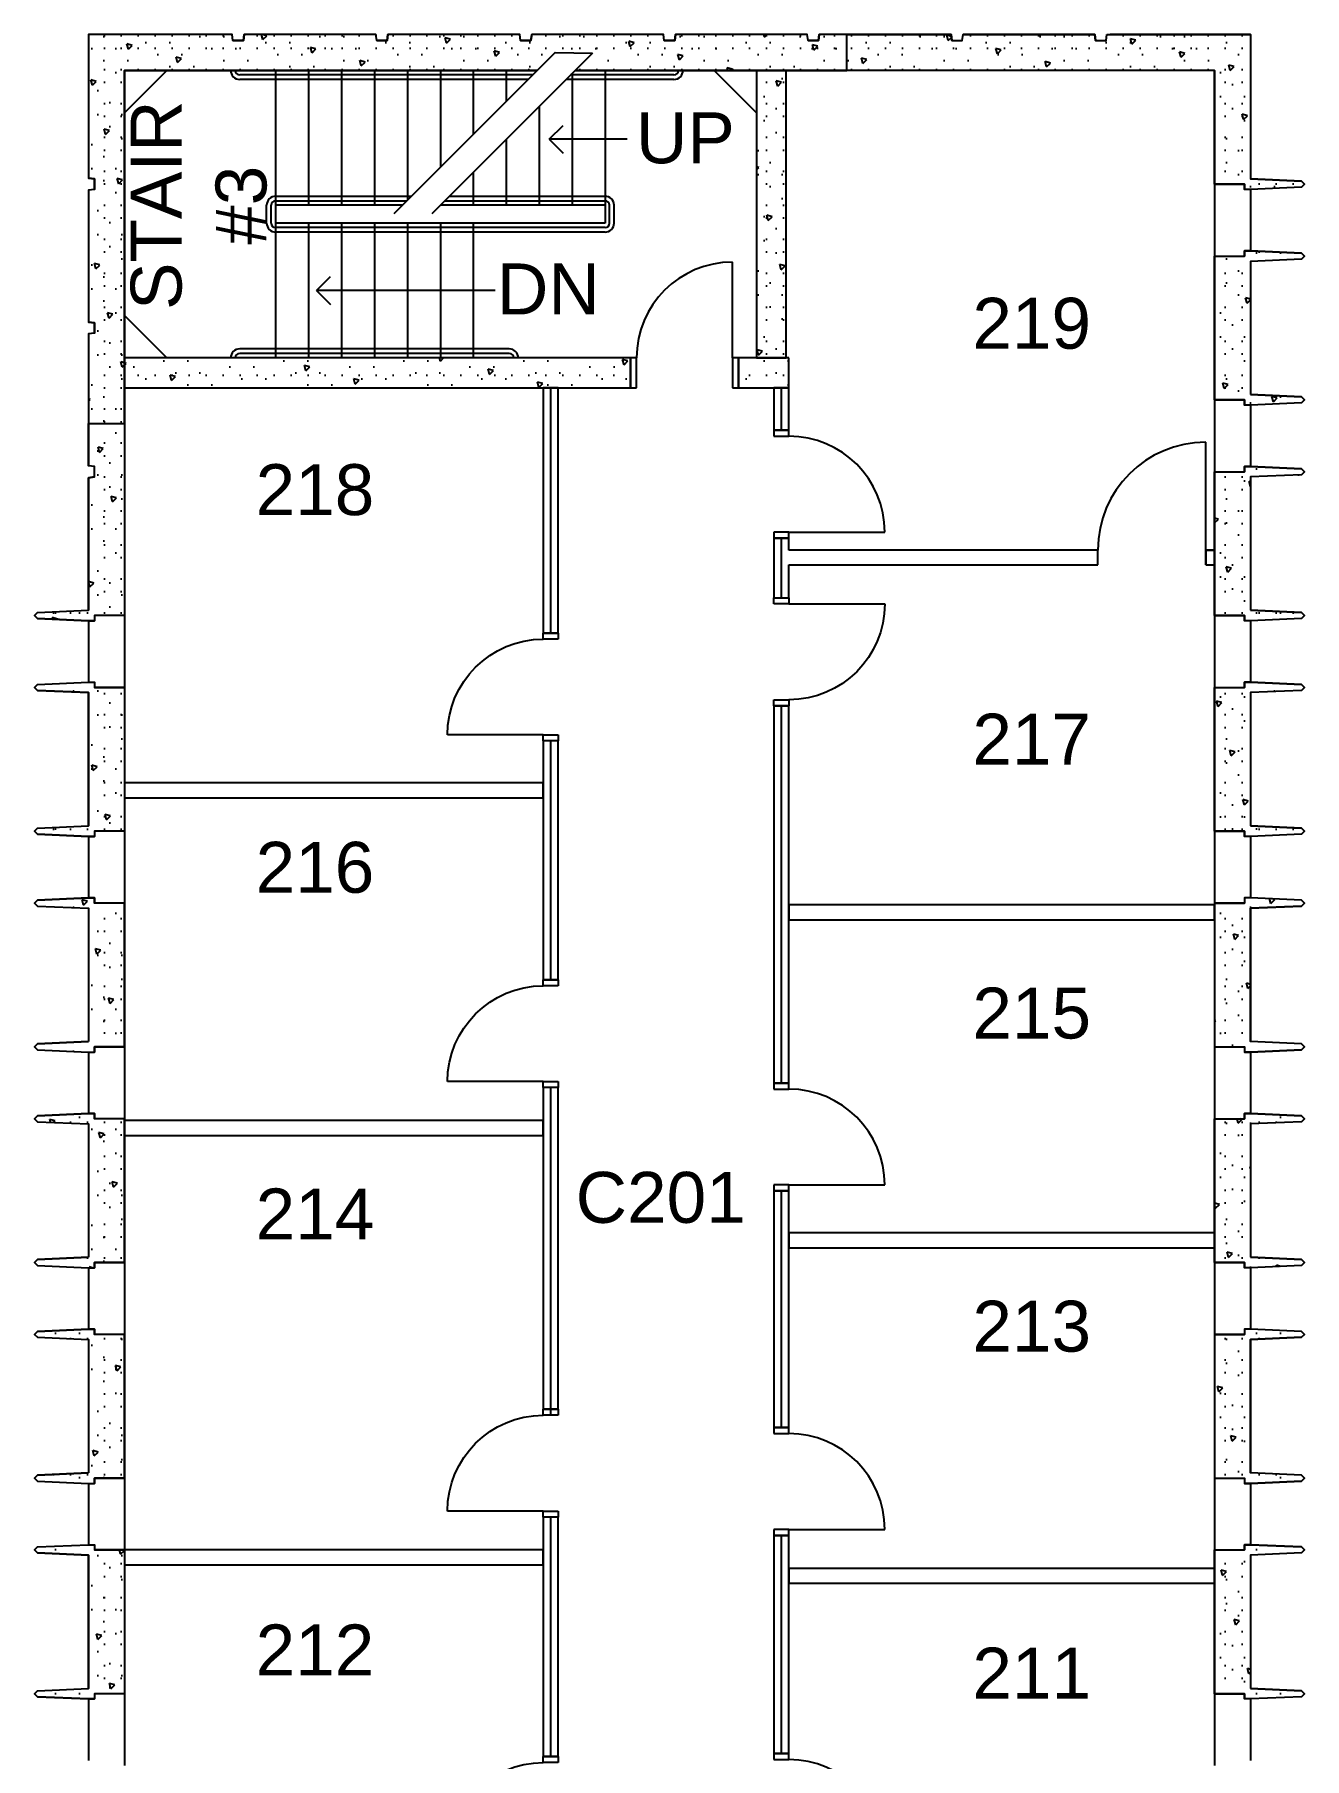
# Model space of a CAD drawing. Header units: inches. Extents: x 284 to 2008, y 299 to 1857.
# Drawn here: x 1196 to 1620, y 1281 to 1857 of the extents above; entities that cross this region are included whole.
import ezdxf

# ---------------------------------------------------------------- set-up
doc = ezdxf.new("R2010")
doc.units = ezdxf.units.IN
doc.header["$MEASUREMENT"] = 0
for name, color, linetype in [('A-DOOR', 4, 'Continuous'), ('A-FLOR-HRAL', 4, 'Continuous'), ('A-FLOR-STRS', 4, 'Continuous'), ('A-PFLR-NOTE', 3, 'Continuous'), ('A-WALL', 5, 'Continuous'), ('A-WALL-PATT', 1, 'Continuous')]:
    doc.layers.add(name, color=color, linetype=linetype)
doc.styles.get("Standard").update_dxf_attribs({"font": 'arial.ttf'})
doc.linetypes.add('1 HR RATED', pattern='A,0,[1,PS-21.Shx,S=0.091429,R=0,X=0,Y=0],-14.4,0', length=14.4)
pattern_1 = [(45, (-7e-09, 7e-09), (-20.8303, 20.8303), [1.84252, -15.16535]), (45, (-4.402, 16.428), (-20.8303, 20.8303), [1.84252, -15.16535]), (105, (-7e-09, 7e-09), (28.45473, 7.62442), [1.84252, -15.16535]), (105, (12.026, 12.026), (28.45473, 7.62442), [1.84252, -15.16535]), (165, (1.303, 1.303), (7.62442, 28.45473), [1.84252, -15.16535]), (165, (13.33, 13.33), (7.62442, 28.45473), [1.84252, -15.16535]), (45, (-2.0044, 2.0044), (-4.008794, 4.008794), [0, -5.669291, 0, -8.503937]), (90, (-7e-09, 4.009), (-5.669291, -4e-16), [0, -4.251969, 0, -7.086614])]

# ---------------------------------------------------------------- blocks, each defined once
blk = doc.blocks.new('D1 Metal_130')
at = {"color": 0, "linetype": 'ByBlock'}
for p, q in [((16, 0), (16, 32)), ((-16, 0), (-18, 0)), ((-18, 0), (-18, -5)), ((-16, -5), (-16, 0)), ((18, 0), (16, 0)), ((16, 0), (16, -5)), ((18, -5), (18, 0)), ((-18, -5), (-16, -5)), ((16, -5), (18, -5))]:
    blk.add_line(p, q, dxfattribs=at)
blk.add_arc((16, 0), 32, 90, 180, dxfattribs=at)
blk = doc.blocks.new('D1 Metal_133')
at = {"color": 0, "linetype": 'ByBlock'}
for p, q in [((16, 0), (16, 32)), ((-16, 0), (-18, 0)), ((-18, 0), (-18, -5)), ((-16, -5), (-16, 0)), ((18, 0), (16, 0)), ((16, 0), (16, -5)), ((18, -5), (18, 0)), ((-18, -5), (-16, -5)), ((16, -5), (18, -5))]:
    blk.add_line(p, q, dxfattribs=at)
blk.add_arc((16, 0), 32, 90, 180, dxfattribs=at)
blk = doc.blocks.new('D1 Metal_143')
at = {"color": 0, "linetype": 'ByBlock'}
for p, q in [((16, 0), (16, 32)), ((-16, 0), (-18, 0)), ((-18, 0), (-18, -10)), ((-16, -10), (-16, 0)), ((18, 0), (16, 0)), ((16, 0), (16, -10)), ((18, -10), (18, 0)), ((-18, -10), (-16, -10)), ((16, -10), (18, -10))]:
    blk.add_line(p, q, dxfattribs=at)
blk.add_arc((16, 0), 32, 90, 180, dxfattribs=at)
blk = doc.blocks.new('D1 Metal_105')
at = {"color": 0, "linetype": 'ByBlock'}
blk.add_line((18, 0), (18, 36), dxfattribs=at)
blk.add_arc((18, 0), 36, 90, 180, dxfattribs=at)

msp = doc.modelspace()

# ---------------------------------------------------------------- hatches: boundary and pattern name
at = {"layer": 'A-WALL-PATT'}
h = msp.add_hatch(dxfattribs=at)
h.set_pattern_fill('LIGHTWEIGHT_CONCRETE', color=256, style=0, pattern_type=2)
h.set_pattern_definition(pattern_1)
h.paths.add_polyline_path([(1381.88, 1850.57), (1376.09, 1844.78), (1466.75, 1844.78), (1466.75, 1856.78), (1457.59, 1856.78), (1457.34, 1854.78), (1453.84, 1854.78), (1453.59, 1856.78), (1409.59, 1856.78), (1409.34, 1854.78), (1405.84, 1854.78), (1405.59, 1856.78), (1361.59, 1856.78), (1361.34, 1854.78), (1357.84, 1854.78), (1357.59, 1856.78), (1313.59, 1856.78), (1313.34, 1854.78), (1309.84, 1854.78), (1309.59, 1856.78), (1265.59, 1856.78), (1265.34, 1854.78), (1261.84, 1854.78), (1261.59, 1856.78), (1213.59, 1856.78), (1213.59, 1808.78), (1215.59, 1808.53), (1215.59, 1805.03), (1213.59, 1804.78), (1213.59, 1760.78), (1215.59, 1760.53), (1215.59, 1757.03), (1213.59, 1756.78), (1213.59, 1726.85), (1225.59, 1726.85), (1225.59, 1844.78), (1363.39, 1844.78), (1369.39, 1850.78)])
h = msp.add_hatch(dxfattribs=at)
h.set_pattern_fill('LIGHTWEIGHT_CONCRETE', color=256, style=0, pattern_type=2)
h.set_pattern_definition(pattern_1)
h.paths.add_polyline_path([(1553.59, 1856.78), (1601.59, 1856.78), (1601.59, 1808.53), (1618.59, 1807.78), (1619.59, 1806.78), (1618.59, 1805.78), (1601.59, 1805.03), (1599.59, 1805.03), (1599.59, 1806.78), (1589.59, 1806.78), (1589.59, 1844.78), (1466.75, 1844.78), (1466.75, 1856.78), (1501.59, 1856.78), (1501.84, 1854.78), (1505.34, 1854.78), (1505.59, 1856.78), (1549.59, 1856.78), (1549.84, 1854.78), (1553.34, 1854.78)])
h = msp.add_hatch(dxfattribs=at)
h.set_pattern_fill('LIGHTWEIGHT_CONCRETE', color=256, style=0, pattern_type=2)
h.set_pattern_definition(pattern_1)
h.paths.add_polyline_path([(1436.59, 1844.78), (1436.59, 1748.78), (1446.59, 1748.78), (1446.59, 1844.78)], flags=0)
h = msp.add_hatch(dxfattribs=at)
h.set_pattern_fill('LIGHTWEIGHT_CONCRETE', color=256, style=0, pattern_type=2)
h.set_pattern_definition(pattern_1)
h.paths.add_polyline_path([(1601.59, 1736.53), (1618.59, 1735.78), (1619.59, 1734.78), (1618.59, 1733.78), (1601.59, 1733.03), (1599.59, 1733.03), (1599.59, 1734.78), (1589.59, 1734.78), (1589.59, 1782.78), (1599.59, 1782.78), (1599.59, 1784.53), (1601.59, 1784.53), (1618.59, 1783.78), (1619.59, 1782.78), (1618.59, 1781.78), (1601.59, 1781.03)])
h = msp.add_hatch(dxfattribs=at)
h.set_pattern_fill('LIGHTWEIGHT_CONCRETE', color=256, style=0, pattern_type=2)
h.set_pattern_definition(pattern_1)
h.paths.add_polyline_path([(1225.59, 1738.78), (1394.59, 1738.78), (1394.59, 1748.78), (1225.59, 1748.78)], flags=0)
h = msp.add_hatch(dxfattribs=at)
h.set_pattern_fill('LIGHTWEIGHT_CONCRETE', color=256, style=0, pattern_type=2)
h.set_pattern_definition(pattern_1)
h.paths.add_polyline_path([(1430.59, 1738.78), (1447.46, 1738.78), (1447.46, 1748.78), (1430.59, 1748.78)], flags=0)
h = msp.add_hatch(dxfattribs=at)
h.set_pattern_fill('LIGHTWEIGHT_CONCRETE', color=256, style=0, pattern_type=2)
h.set_pattern_definition(pattern_1)
h.paths.add_polyline_path([(1225.59, 1662.78), (1215.59, 1662.78), (1215.59, 1661.03), (1213.59, 1661.03), (1196.59, 1661.78), (1195.59, 1662.78), (1196.59, 1663.78), (1213.59, 1664.53), (1213.59, 1708.78), (1215.59, 1709.03), (1215.59, 1712.53), (1213.59, 1712.78), (1213.59, 1726.85), (1225.59, 1726.85)])
h = msp.add_hatch(dxfattribs=at)
h.set_pattern_fill('LIGHTWEIGHT_CONCRETE', color=256, style=0, pattern_type=2)
h.set_pattern_definition(pattern_1)
h.paths.add_polyline_path([(1601.59, 1664.53), (1618.59, 1663.78), (1619.59, 1662.78), (1618.59, 1661.78), (1601.59, 1661.03), (1599.59, 1661.03), (1599.59, 1662.78), (1589.59, 1662.78), (1589.59, 1710.78), (1599.59, 1710.78), (1599.59, 1712.53), (1601.59, 1712.53), (1618.59, 1711.78), (1619.59, 1710.78), (1618.59, 1709.78), (1601.59, 1709.03)])
h = msp.add_hatch(dxfattribs=at)
h.set_pattern_fill('LIGHTWEIGHT_CONCRETE', color=256, style=0, pattern_type=2)
h.set_pattern_definition(pattern_1)
h.paths.add_polyline_path([(1225.59, 1590.78), (1215.59, 1590.78), (1215.59, 1589.03), (1213.59, 1589.03), (1196.59, 1589.78), (1195.59, 1590.78), (1196.59, 1591.78), (1213.59, 1592.53), (1213.59, 1637.03), (1196.59, 1637.78), (1195.59, 1638.78), (1196.59, 1639.78), (1213.59, 1640.53), (1215.59, 1640.53), (1215.59, 1638.78), (1225.59, 1638.78)])
h = msp.add_hatch(dxfattribs=at)
h.set_pattern_fill('LIGHTWEIGHT_CONCRETE', color=256, style=0, pattern_type=2)
h.set_pattern_definition(pattern_1)
h.paths.add_polyline_path([(1601.59, 1592.53), (1618.59, 1591.78), (1619.59, 1590.78), (1618.59, 1589.78), (1601.59, 1589.03), (1599.59, 1589.03), (1599.59, 1590.78), (1589.59, 1590.78), (1589.59, 1638.78), (1599.59, 1638.78), (1599.59, 1640.53), (1601.59, 1640.53), (1618.59, 1639.78), (1619.59, 1638.78), (1618.59, 1637.78), (1601.59, 1637.03)])
h = msp.add_hatch(dxfattribs=at)
h.set_pattern_fill('LIGHTWEIGHT_CONCRETE', color=256, style=0, pattern_type=2)
h.set_pattern_definition(pattern_1)
h.paths.add_polyline_path([(1213.59, 1520.53), (1196.59, 1519.78), (1195.59, 1518.78), (1196.59, 1517.78), (1213.59, 1517.03), (1215.59, 1517.03), (1215.59, 1518.78), (1225.59, 1518.78), (1225.59, 1566.78), (1215.59, 1566.78), (1215.59, 1568.53), (1213.59, 1568.53), (1196.59, 1567.78), (1195.59, 1566.78), (1196.59, 1565.78), (1213.59, 1565.03)])
h = msp.add_hatch(dxfattribs=at)
h.set_pattern_fill('LIGHTWEIGHT_CONCRETE', color=256, style=0, pattern_type=2)
h.set_pattern_definition(pattern_1)
h.paths.add_polyline_path([(1589.59, 1518.78), (1599.59, 1518.78), (1599.59, 1517.03), (1601.59, 1517.03), (1618.59, 1517.78), (1619.59, 1518.78), (1618.59, 1519.78), (1601.59, 1520.53), (1601.59, 1565.03), (1618.59, 1565.78), (1619.59, 1566.78), (1618.59, 1567.78), (1601.59, 1568.53), (1599.59, 1568.53), (1599.59, 1566.78), (1589.59, 1566.78)])
h = msp.add_hatch(dxfattribs=at)
h.set_pattern_fill('LIGHTWEIGHT_CONCRETE', color=256, style=0, pattern_type=2)
h.set_pattern_definition(pattern_1)
h.paths.add_polyline_path([(1213.59, 1448.53), (1196.59, 1447.78), (1195.59, 1446.78), (1196.59, 1445.78), (1213.59, 1445.03), (1215.59, 1445.03), (1215.59, 1446.78), (1225.59, 1446.78), (1225.59, 1494.78), (1215.59, 1494.78), (1215.59, 1496.53), (1213.59, 1496.53), (1196.59, 1495.78), (1195.59, 1494.78), (1196.59, 1493.78), (1213.59, 1493.03)])
h = msp.add_hatch(dxfattribs=at)
h.set_pattern_fill('LIGHTWEIGHT_CONCRETE', color=256, style=0, pattern_type=2)
h.set_pattern_definition(pattern_1)
h.paths.add_polyline_path([(1601.59, 1448.53), (1618.59, 1447.78), (1619.59, 1446.78), (1618.59, 1445.78), (1601.59, 1445.03), (1599.59, 1445.03), (1599.59, 1446.78), (1589.59, 1446.78), (1589.59, 1494.78), (1599.59, 1494.78), (1599.59, 1496.53), (1601.59, 1496.53), (1618.59, 1495.78), (1619.59, 1494.78), (1618.59, 1493.78), (1601.59, 1493.03)])
h = msp.add_hatch(dxfattribs=at)
h.set_pattern_fill('LIGHTWEIGHT_CONCRETE', color=256, style=0, pattern_type=2)
h.set_pattern_definition(pattern_1)
h.paths.add_polyline_path([(1213.59, 1376.53), (1196.59, 1375.78), (1195.59, 1374.78), (1196.59, 1373.78), (1213.59, 1373.03), (1215.59, 1373.03), (1215.59, 1374.78), (1225.59, 1374.78), (1225.59, 1422.78), (1215.59, 1422.78), (1215.59, 1424.53), (1213.59, 1424.53), (1196.59, 1423.78), (1195.59, 1422.78), (1196.59, 1421.78), (1213.59, 1421.03)])
h = msp.add_hatch(dxfattribs=at)
h.set_pattern_fill('LIGHTWEIGHT_CONCRETE', color=256, style=0, pattern_type=2)
h.set_pattern_definition(pattern_1)
h.paths.add_polyline_path([(1589.59, 1374.78), (1599.59, 1374.78), (1599.59, 1373.03), (1601.59, 1373.03), (1618.59, 1373.78), (1619.59, 1374.78), (1618.59, 1375.78), (1601.59, 1376.53), (1601.59, 1421.03), (1618.59, 1421.78), (1619.59, 1422.78), (1618.59, 1423.78), (1601.59, 1424.53), (1599.59, 1424.53), (1599.59, 1422.78), (1589.59, 1422.78)])
h = msp.add_hatch(dxfattribs=at)
h.set_pattern_fill('LIGHTWEIGHT_CONCRETE', color=256, style=0, pattern_type=2)
h.set_pattern_definition(pattern_1)
h.paths.add_polyline_path([(1225.59, 1302.78), (1215.59, 1302.78), (1215.59, 1301.03), (1213.59, 1301.03), (1196.59, 1301.78), (1195.59, 1302.78), (1196.59, 1303.78), (1213.59, 1304.53), (1213.59, 1349.03), (1196.59, 1349.78), (1195.59, 1350.78), (1196.59, 1351.78), (1213.59, 1352.53), (1215.59, 1352.53), (1215.59, 1350.78), (1225.59, 1350.78)])
h = msp.add_hatch(dxfattribs=at)
h.set_pattern_fill('LIGHTWEIGHT_CONCRETE', color=256, style=0, pattern_type=2)
h.set_pattern_definition(pattern_1)
h.paths.add_polyline_path([(1601.59, 1304.53), (1618.59, 1303.78), (1619.59, 1302.78), (1618.59, 1301.78), (1601.59, 1301.03), (1599.59, 1301.03), (1599.59, 1302.78), (1589.59, 1302.78), (1589.59, 1350.78), (1599.59, 1350.78), (1599.59, 1352.53), (1601.59, 1352.53), (1618.59, 1351.78), (1619.59, 1350.78), (1618.59, 1349.78), (1601.59, 1349.03)])

# ---------------------------------------------------------------- linework, layer by layer
at = {"layer": 'A-DOOR', "linetype": 'Continuous'}
for p, q in [((1394.59, 1748.78), (1394.59, 1738.78)), ((1442.46, 1688.65), (1447.46, 1688.65)), ((1370.46, 1656.9), (1365.46, 1656.9)), ((1442.46, 1632.65), (1447.46, 1632.65)), ((1370.46, 1541.15), (1365.46, 1541.15)), ((1442.46, 1470.65), (1447.46, 1470.65)), ((1370.46, 1397.78), (1365.46, 1397.78)), ((1442.46, 1355.65), (1447.46, 1355.65)), ((1370.46, 1281.78), (1365.46, 1281.78))]:
    msp.add_line(p, q, dxfattribs=at)
at = {"layer": 'A-FLOR-HRAL', "linetype": 'Continuous'}
for p, q in [((1361.88, 1843.27), (1264.09, 1843.27)), ((1409.09, 1843.27), (1374.58, 1843.27)), ((1360.38, 1841.77), (1264.09, 1841.77)), ((1409.09, 1841.77), (1373.08, 1841.77)), ((1276.09, 1802.78), (1321.39, 1802.78)), ((1334.09, 1802.78), (1386.09, 1802.78)), ((1273.09, 1793.78), (1273.09, 1799.78)), ((1274.59, 1793.78), (1274.59, 1799.78)), ((1276.09, 1801.28), (1319.89, 1801.28)), ((1332.59, 1801.28), (1386.09, 1801.28)), ((1387.59, 1793.78), (1387.59, 1799.78)), ((1389.09, 1793.78), (1389.09, 1799.78)), ((1386.09, 1792.28), (1276.09, 1792.28)), ((1386.09, 1790.78), (1276.09, 1790.78)), ((1354.09, 1751.79), (1264.09, 1751.79)), ((1354.09, 1750.29), (1264.09, 1750.29))]:
    msp.add_line(p, q, dxfattribs=at)
for centre, radius, start, end in [((1264.09, 1844.77), 3, 180, 270), ((1264.09, 1844.77), 1.5, 180, 270), ((1409.09, 1844.78), 3, 270, 360), ((1409.09, 1844.78), 1.5, 270, 360), ((1276.09, 1799.78), 3, 90, 180), ((1386.09, 1799.78), 3, 360, 90), ((1276.09, 1799.78), 1.5, 90, 180), ((1386.09, 1799.78), 1.5, 360, 90), ((1276.09, 1793.78), 3, 180, 270), ((1276.09, 1793.78), 1.5, 180, 270), ((1386.09, 1793.78), 3, 270, 360), ((1386.09, 1793.78), 1.5, 270, 360), ((1264.09, 1748.79), 3, 90, 180), ((1264.09, 1748.79), 1.5, 90, 180), ((1354.09, 1748.79), 3, 360, 90), ((1354.09, 1748.79), 1.5, 360, 90)]:
    msp.add_arc(centre, radius, start, end, dxfattribs=at)
at = {"layer": 'A-FLOR-STRS', "linetype": 'Continuous'}
for p, q in [((1315.68, 1797.06), (1369.39, 1850.78)), ((1328.37, 1797.06), (1381.88, 1850.57)), ((1276.09, 1844.78), (1276.09, 1748.78)), ((1287.09, 1844.78), (1287.09, 1799.78)), ((1298.09, 1844.78), (1298.09, 1799.78)), ((1309.09, 1844.78), (1309.09, 1799.78)), ((1320.09, 1844.78), (1320.09, 1801.47)), ((1331.09, 1844.78), (1331.09, 1812.47)), ((1342.09, 1844.78), (1342.09, 1823.47)), ((1353.09, 1844.78), (1353.09, 1834.47)), ((1375.09, 1843.78), (1375.09, 1799.78)), ((1386.09, 1844.78), (1386.09, 1793.78)), ((1364.09, 1832.78), (1364.09, 1799.78)), ((1353.09, 1821.78), (1353.09, 1799.78)), ((1342.09, 1810.78), (1342.09, 1799.78)), ((1318.39, 1799.78), (1276.09, 1799.78)), ((1386.09, 1799.78), (1331.09, 1799.78)), ((1386.09, 1793.78), (1276.09, 1793.78)), ((1287.09, 1793.78), (1287.09, 1748.78)), ((1298.09, 1793.78), (1298.09, 1748.78)), ((1309.09, 1793.78), (1309.09, 1748.78)), ((1320.09, 1793.78), (1320.09, 1748.78)), ((1331.09, 1793.78), (1331.09, 1748.78)), ((1342.09, 1793.78), (1342.09, 1748.78))]:
    msp.add_line(p, q, dxfattribs=at)
at = {"layer": 'A-PFLR-NOTE', "linetype": 'Continuous'}
for p, q in [((1367.44, 1821.78), (1372.11, 1826.44)), ((1393.42, 1821.78), (1367.44, 1821.78)), ((1367.44, 1821.78), (1372.11, 1817.11)), ((1289.73, 1771.28), (1294.4, 1775.94)), ((1349.42, 1771.28), (1289.73, 1771.28)), ((1289.73, 1771.28), (1294.4, 1766.61))]:
    msp.add_line(p, q, dxfattribs=at)
at = {"layer": 'A-WALL', "linetype": 'Continuous'}
for p, q in [((1213.59, 1856.78), (1213.59, 1808.78)), ((1261.59, 1856.78), (1213.59, 1856.78)), ((1261.84, 1854.78), (1261.59, 1856.78)), ((1261.84, 1854.78), (1265.34, 1854.78)), ((1265.34, 1854.78), (1265.59, 1856.78)), ((1309.59, 1856.78), (1265.59, 1856.78)), ((1309.84, 1854.78), (1309.59, 1856.78)), ((1309.84, 1854.78), (1313.34, 1854.78)), ((1313.34, 1854.78), (1313.59, 1856.78)), ((1357.59, 1856.78), (1313.59, 1856.78)), ((1357.84, 1854.78), (1357.59, 1856.78)), ((1357.84, 1854.78), (1361.34, 1854.78)), ((1361.34, 1854.78), (1361.59, 1856.78)), ((1405.59, 1856.78), (1361.59, 1856.78)), ((1405.84, 1854.78), (1405.59, 1856.78)), ((1405.84, 1854.78), (1409.34, 1854.78)), ((1409.34, 1854.78), (1409.59, 1856.78)), ((1453.59, 1856.78), (1409.59, 1856.78)), ((1453.84, 1854.78), (1453.59, 1856.78)), ((1453.84, 1854.78), (1457.34, 1854.78)), ((1457.34, 1854.78), (1457.59, 1856.78)), ((1501.59, 1856.78), (1457.59, 1856.78)), ((1501.84, 1854.78), (1501.59, 1856.78)), ((1501.84, 1854.78), (1505.34, 1854.78)), ((1505.34, 1854.78), (1505.59, 1856.78)), ((1549.59, 1856.78), (1505.59, 1856.78)), ((1549.84, 1854.78), (1549.59, 1856.78)), ((1549.84, 1854.78), (1553.34, 1854.78)), ((1553.34, 1854.78), (1553.59, 1856.78)), ((1601.59, 1856.78), (1554.68, 1856.78)), ((1601.59, 1856.78), (1601.59, 1808.53)), ((1225.59, 1830.64), (1239.73, 1844.78)), ((1225.59, 1844.78), (1225.59, 1662.78)), ((1363.39, 1844.78), (1225.59, 1844.78)), ((1589.59, 1844.78), (1376.09, 1844.78)), ((1436.59, 1830.64), (1422.45, 1844.78)), ((1436.59, 1844.78), (1436.59, 1748.78)), ((1446.59, 1844.78), (1436.59, 1844.78)), ((1446.59, 1748.78), (1446.59, 1844.78)), ((1589.59, 1844.78), (1589.59, 1806.78)), ((1215.59, 1808.53), (1213.59, 1808.78)), ((1215.59, 1805.03), (1215.59, 1808.53)), ((1618.59, 1807.78), (1601.59, 1808.53)), ((1619.59, 1806.78), (1618.59, 1807.78)), ((1215.59, 1805.03), (1213.59, 1804.78)), ((1213.59, 1804.78), (1213.59, 1760.78)), ((1589.59, 1806.78), (1589.59, 1782.78)), ((1589.59, 1806.78), (1599.59, 1806.78)), ((1599.59, 1806.78), (1599.59, 1805.03)), ((1601.59, 1805.03), (1599.59, 1805.03)), ((1618.59, 1805.78), (1601.59, 1805.03)), ((1601.59, 1805.03), (1601.59, 1784.53)), ((1619.59, 1806.78), (1618.59, 1805.78)), ((1601.59, 1784.53), (1599.59, 1784.53)), ((1599.59, 1784.53), (1599.59, 1782.78)), ((1618.59, 1783.78), (1601.59, 1784.53)), ((1589.59, 1782.78), (1589.59, 1734.78)), ((1589.59, 1782.78), (1599.59, 1782.78)), ((1618.59, 1781.78), (1601.59, 1781.03)), ((1601.59, 1781.03), (1601.59, 1736.53)), ((1619.59, 1782.78), (1618.59, 1783.78)), ((1619.59, 1782.78), (1618.59, 1781.78)), ((1225.59, 1762.92), (1239.73, 1748.78)), ((1215.59, 1760.53), (1213.59, 1760.78)), ((1215.59, 1757.03), (1213.59, 1756.78)), ((1213.59, 1756.78), (1213.59, 1712.78)), ((1215.59, 1757.03), (1215.59, 1760.53)), ((1394.59, 1748.78), (1225.59, 1748.78)), ((1225.59, 1748.78), (1225.59, 1738.78)), ((1394.59, 1738.78), (1394.59, 1748.78)), ((1447.46, 1748.78), (1430.59, 1748.78)), ((1430.59, 1748.78), (1430.59, 1738.78)), ((1436.59, 1748.78), (1446.59, 1748.78)), ((1447.46, 1738.78), (1447.46, 1748.78)), ((1225.59, 1738.78), (1394.59, 1738.78)), ((1370.46, 1738.78), (1365.46, 1738.78)), ((1365.46, 1738.78), (1365.46, 1656.9)), ((1370.46, 1656.9), (1370.46, 1738.78)), ((1430.59, 1738.78), (1447.46, 1738.78)), ((1442.46, 1738.78), (1442.46, 1724.65)), ((1447.46, 1738.78), (1442.46, 1738.78)), ((1447.46, 1724.65), (1447.46, 1738.78)), ((1589.59, 1734.78), (1589.59, 1710.78)), ((1589.59, 1734.78), (1599.59, 1734.78)), ((1599.59, 1734.78), (1599.59, 1733.03)), ((1601.59, 1733.03), (1599.59, 1733.03)), ((1618.59, 1735.78), (1601.59, 1736.53)), ((1618.59, 1733.78), (1601.59, 1733.03)), ((1601.59, 1733.03), (1601.59, 1712.53)), ((1619.59, 1734.78), (1618.59, 1735.78)), ((1619.59, 1734.78), (1618.59, 1733.78)), ((1442.46, 1724.65), (1447.46, 1724.65)), ((1215.59, 1712.53), (1213.59, 1712.78)), ((1215.59, 1709.03), (1215.59, 1712.53)), ((1589.59, 1710.78), (1589.59, 1662.78)), ((1589.59, 1710.78), (1599.59, 1710.78)), ((1601.59, 1712.53), (1599.59, 1712.53)), ((1599.59, 1712.53), (1599.59, 1710.78)), ((1618.59, 1711.78), (1601.59, 1712.53)), ((1618.59, 1709.78), (1601.59, 1709.03)), ((1619.59, 1710.78), (1618.59, 1711.78)), ((1619.59, 1710.78), (1618.59, 1709.78)), ((1215.59, 1709.03), (1213.59, 1708.78)), ((1213.59, 1708.78), (1213.59, 1664.53)), ((1601.59, 1709.03), (1601.59, 1664.53)), ((1442.46, 1688.65), (1442.46, 1668.65)), ((1447.46, 1688.65), (1442.46, 1688.65)), ((1447.46, 1684.65), (1447.46, 1688.65)), ((1550.59, 1684.65), (1447.46, 1684.65)), ((1550.59, 1679.65), (1550.59, 1684.65)), ((1586.59, 1684.65), (1586.59, 1679.65)), ((1586.59, 1684.65), (1589.59, 1684.65)), ((1586.59, 1679.65), (1586.59, 1684.65)), ((1589.59, 1684.65), (1586.59, 1684.65)), ((1589.59, 1679.65), (1589.59, 1684.65)), ((1447.46, 1679.65), (1550.59, 1679.65)), ((1447.46, 1668.65), (1447.46, 1679.65)), ((1586.59, 1679.65), (1589.59, 1679.65)), ((1586.59, 1679.65), (1589.59, 1679.65)), ((1195.59, 1662.78), (1196.59, 1663.78)), ((1196.59, 1663.78), (1213.59, 1664.53)), ((1442.46, 1668.65), (1447.46, 1668.65)), ((1618.59, 1663.78), (1601.59, 1664.53)), ((1619.59, 1662.78), (1618.59, 1663.78)), ((1195.59, 1662.78), (1196.59, 1661.78)), ((1196.59, 1661.78), (1213.59, 1661.03)), ((1213.59, 1661.03), (1213.59, 1640.53)), ((1213.59, 1661.03), (1215.59, 1661.03)), ((1215.59, 1662.78), (1215.59, 1661.03)), ((1225.59, 1662.78), (1215.59, 1662.78)), ((1225.59, 1662.78), (1225.59, 1638.78)), ((1589.59, 1662.78), (1589.59, 1638.78)), ((1589.59, 1662.78), (1599.59, 1662.78)), ((1599.59, 1662.78), (1599.59, 1661.03)), ((1601.59, 1661.03), (1599.59, 1661.03)), ((1618.59, 1661.78), (1601.59, 1661.03)), ((1601.59, 1661.03), (1601.59, 1640.53)), ((1619.59, 1662.78), (1618.59, 1661.78)), ((1365.46, 1656.9), (1370.46, 1656.9)), ((1195.59, 1638.78), (1196.59, 1639.78)), ((1195.59, 1638.78), (1196.59, 1637.78)), ((1196.59, 1639.78), (1213.59, 1640.53)), ((1196.59, 1637.78), (1213.59, 1637.03)), ((1213.59, 1640.53), (1215.59, 1640.53)), ((1213.59, 1637.03), (1213.59, 1592.53)), ((1215.59, 1640.53), (1215.59, 1638.78)), ((1225.59, 1638.78), (1215.59, 1638.78)), ((1225.59, 1638.78), (1225.59, 1590.78)), ((1589.59, 1638.78), (1589.59, 1590.78)), ((1589.59, 1638.78), (1599.59, 1638.78)), ((1601.59, 1640.53), (1599.59, 1640.53)), ((1599.59, 1640.53), (1599.59, 1638.78)), ((1618.59, 1639.78), (1601.59, 1640.53)), ((1618.59, 1637.78), (1601.59, 1637.03)), ((1601.59, 1637.03), (1601.59, 1592.53)), ((1619.59, 1638.78), (1618.59, 1639.78)), ((1619.59, 1638.78), (1618.59, 1637.78)), ((1442.46, 1632.65), (1442.46, 1506.65)), ((1447.46, 1632.65), (1442.46, 1632.65)), ((1447.46, 1506.65), (1447.46, 1632.65)), ((1370.46, 1620.9), (1365.46, 1620.9)), ((1365.46, 1620.9), (1365.46, 1541.15)), ((1370.46, 1541.15), (1370.46, 1620.9)), ((1365.46, 1606.9), (1225.59, 1606.9)), ((1225.59, 1606.9), (1225.59, 1601.9)), ((1365.46, 1601.9), (1365.46, 1606.9)), ((1225.59, 1601.9), (1365.46, 1601.9)), ((1195.59, 1590.78), (1196.59, 1591.78)), ((1195.59, 1590.78), (1196.59, 1589.78)), ((1196.59, 1591.78), (1213.59, 1592.53)), ((1196.59, 1589.78), (1213.59, 1589.03)), ((1213.59, 1589.03), (1213.59, 1568.53)), ((1213.59, 1589.03), (1215.59, 1589.03)), ((1215.59, 1590.78), (1215.59, 1589.03)), ((1225.59, 1590.78), (1215.59, 1590.78)), ((1225.59, 1590.78), (1225.59, 1566.78)), ((1589.59, 1590.78), (1589.59, 1566.78)), ((1589.59, 1590.78), (1599.59, 1590.78)), ((1599.59, 1590.78), (1599.59, 1589.03)), ((1601.59, 1589.03), (1599.59, 1589.03)), ((1618.59, 1591.78), (1601.59, 1592.53)), ((1618.59, 1589.78), (1601.59, 1589.03)), ((1601.59, 1589.03), (1601.59, 1568.53)), ((1619.59, 1590.78), (1618.59, 1591.78)), ((1619.59, 1590.78), (1618.59, 1589.78)), ((1195.59, 1566.78), (1196.59, 1567.78)), ((1195.59, 1566.78), (1196.59, 1565.78)), ((1196.59, 1567.78), (1213.59, 1568.53)), ((1196.59, 1565.78), (1213.59, 1565.03)), ((1213.59, 1568.53), (1215.59, 1568.53)), ((1215.59, 1568.53), (1215.59, 1566.78)), ((1225.59, 1566.78), (1215.59, 1566.78)), ((1225.59, 1566.78), (1225.59, 1518.78)), ((1589.59, 1566.15), (1447.46, 1566.15)), ((1447.46, 1566.15), (1447.46, 1561.15)), ((1589.59, 1566.78), (1589.59, 1518.78)), ((1589.59, 1566.78), (1599.59, 1566.78)), ((1589.59, 1561.15), (1589.59, 1566.15)), ((1601.59, 1568.53), (1599.59, 1568.53)), ((1599.59, 1568.53), (1599.59, 1566.78)), ((1618.59, 1567.78), (1601.59, 1568.53)), ((1618.59, 1565.78), (1601.59, 1565.03)), ((1619.59, 1566.78), (1618.59, 1567.78)), ((1619.59, 1566.78), (1618.59, 1565.78)), ((1213.59, 1565.03), (1213.59, 1520.53)), ((1447.46, 1561.15), (1589.59, 1561.15)), ((1601.59, 1565.03), (1601.59, 1520.53)), ((1365.46, 1541.15), (1370.46, 1541.15)), ((1195.59, 1518.78), (1196.59, 1519.78)), ((1196.59, 1519.78), (1213.59, 1520.53)), ((1618.59, 1519.78), (1601.59, 1520.53)), ((1619.59, 1518.78), (1618.59, 1519.78)), ((1195.59, 1518.78), (1196.59, 1517.78)), ((1196.59, 1517.78), (1213.59, 1517.03)), ((1213.59, 1517.03), (1213.59, 1496.53)), ((1213.59, 1517.03), (1215.59, 1517.03)), ((1215.59, 1518.78), (1215.59, 1517.03)), ((1225.59, 1518.78), (1215.59, 1518.78)), ((1225.59, 1518.78), (1225.59, 1494.78)), ((1589.59, 1518.78), (1589.59, 1494.78)), ((1589.59, 1518.78), (1599.59, 1518.78)), ((1599.59, 1518.78), (1599.59, 1517.03)), ((1601.59, 1517.03), (1599.59, 1517.03)), ((1618.59, 1517.78), (1601.59, 1517.03)), ((1601.59, 1517.03), (1601.59, 1496.53)), ((1619.59, 1518.78), (1618.59, 1517.78)), ((1370.46, 1505.15), (1365.46, 1505.15)), ((1365.46, 1505.15), (1365.46, 1397.78)), ((1370.46, 1397.78), (1370.46, 1505.15)), ((1442.46, 1506.65), (1447.46, 1506.65)), ((1195.59, 1494.78), (1196.59, 1495.78)), ((1195.59, 1494.78), (1196.59, 1493.78)), ((1196.59, 1495.78), (1213.59, 1496.53)), ((1196.59, 1493.78), (1213.59, 1493.03)), ((1213.59, 1496.53), (1215.59, 1496.53)), ((1213.59, 1493.03), (1213.59, 1448.53)), ((1215.59, 1496.53), (1215.59, 1494.78)), ((1225.59, 1494.78), (1215.59, 1494.78)), ((1225.59, 1494.78), (1225.59, 1446.78)), ((1365.46, 1494.15), (1225.59, 1494.15)), ((1225.59, 1494.15), (1225.59, 1489.15)), ((1365.46, 1489.15), (1365.46, 1494.15)), ((1589.59, 1494.78), (1589.59, 1446.78)), ((1589.59, 1494.78), (1599.59, 1494.78)), ((1601.59, 1496.53), (1599.59, 1496.53)), ((1599.59, 1496.53), (1599.59, 1494.78)), ((1618.59, 1495.78), (1601.59, 1496.53)), ((1618.59, 1493.78), (1601.59, 1493.03)), ((1601.59, 1493.03), (1601.59, 1448.53)), ((1619.59, 1494.78), (1618.59, 1495.78)), ((1619.59, 1494.78), (1618.59, 1493.78)), ((1225.59, 1489.15), (1365.46, 1489.15)), ((1442.46, 1470.65), (1442.46, 1391.65)), ((1447.46, 1470.65), (1442.46, 1470.65)), ((1447.46, 1391.65), (1447.46, 1470.65)), ((1589.59, 1456.65), (1447.46, 1456.65)), ((1447.46, 1456.65), (1447.46, 1451.65)), ((1589.59, 1451.65), (1589.59, 1456.65)), ((1447.46, 1451.65), (1589.59, 1451.65)), ((1195.59, 1446.78), (1196.59, 1447.78)), ((1195.59, 1446.78), (1196.59, 1445.78)), ((1196.59, 1447.78), (1213.59, 1448.53)), ((1196.59, 1445.78), (1213.59, 1445.03)), ((1213.59, 1445.03), (1213.59, 1424.53)), ((1213.59, 1445.03), (1215.59, 1445.03)), ((1215.59, 1446.78), (1215.59, 1445.03)), ((1225.59, 1446.78), (1215.59, 1446.78)), ((1225.59, 1446.78), (1225.59, 1422.78)), ((1589.59, 1446.78), (1589.59, 1422.78)), ((1589.59, 1446.78), (1599.59, 1446.78)), ((1599.59, 1446.78), (1599.59, 1445.03)), ((1601.59, 1445.03), (1599.59, 1445.03)), ((1618.59, 1447.78), (1601.59, 1448.53)), ((1618.59, 1445.78), (1601.59, 1445.03)), ((1601.59, 1445.03), (1601.59, 1424.53)), ((1619.59, 1446.78), (1618.59, 1447.78)), ((1619.59, 1446.78), (1618.59, 1445.78)), ((1195.59, 1422.78), (1196.59, 1423.78)), ((1195.59, 1422.78), (1196.59, 1421.78)), ((1196.59, 1423.78), (1213.59, 1424.53)), ((1213.59, 1424.53), (1215.59, 1424.53)), ((1215.59, 1424.53), (1215.59, 1422.78)), ((1225.59, 1422.78), (1215.59, 1422.78)), ((1225.59, 1422.78), (1225.59, 1374.78)), ((1589.59, 1422.78), (1589.59, 1374.78)), ((1589.59, 1422.78), (1599.59, 1422.78)), ((1601.59, 1424.53), (1599.59, 1424.53)), ((1599.59, 1424.53), (1599.59, 1422.78)), ((1618.59, 1423.78), (1601.59, 1424.53)), ((1619.59, 1422.78), (1618.59, 1423.78)), ((1619.59, 1422.78), (1618.59, 1421.78)), ((1196.59, 1421.78), (1213.59, 1421.03)), ((1213.59, 1421.03), (1213.59, 1376.53)), ((1618.59, 1421.78), (1601.59, 1421.03)), ((1601.59, 1421.03), (1601.59, 1376.53)), ((1365.46, 1397.78), (1370.46, 1397.78)), ((1442.46, 1391.65), (1447.46, 1391.65)), ((1195.59, 1374.78), (1196.59, 1375.78)), ((1196.59, 1375.78), (1213.59, 1376.53)), ((1618.59, 1375.78), (1601.59, 1376.53)), ((1619.59, 1374.78), (1618.59, 1375.78)), ((1195.59, 1374.78), (1196.59, 1373.78)), ((1196.59, 1373.78), (1213.59, 1373.03)), ((1213.59, 1373.03), (1213.59, 1352.53)), ((1213.59, 1373.03), (1215.59, 1373.03)), ((1215.59, 1374.78), (1215.59, 1373.03)), ((1225.59, 1374.78), (1215.59, 1374.78)), ((1225.59, 1374.78), (1225.59, 1350.78)), ((1589.59, 1374.78), (1589.59, 1350.78)), ((1589.59, 1374.78), (1599.59, 1374.78)), ((1599.59, 1374.78), (1599.59, 1373.03)), ((1601.59, 1373.03), (1599.59, 1373.03)), ((1618.59, 1373.78), (1601.59, 1373.03)), ((1601.59, 1373.03), (1601.59, 1352.53)), ((1619.59, 1374.78), (1618.59, 1373.78)), ((1370.46, 1361.78), (1365.46, 1361.78)), ((1365.46, 1361.78), (1365.46, 1281.78)), ((1370.46, 1281.78), (1370.46, 1361.78)), ((1442.46, 1355.65), (1442.46, 1282.78)), ((1447.46, 1355.65), (1442.46, 1355.65)), ((1447.46, 1282.78), (1447.46, 1355.65)), ((1195.59, 1350.78), (1196.59, 1351.78)), ((1195.59, 1350.78), (1196.59, 1349.78)), ((1196.59, 1351.78), (1213.59, 1352.53)), ((1196.59, 1349.78), (1213.59, 1349.03)), ((1213.59, 1352.53), (1215.59, 1352.53)), ((1213.59, 1349.03), (1213.59, 1304.53)), ((1215.59, 1352.53), (1215.59, 1350.78)), ((1225.59, 1350.78), (1215.59, 1350.78)), ((1225.59, 1350.78), (1225.59, 1302.78)), ((1365.46, 1350.78), (1225.59, 1350.78)), ((1225.59, 1350.78), (1225.59, 1345.78)), ((1365.46, 1345.78), (1365.46, 1350.78)), ((1589.59, 1350.78), (1589.59, 1302.78)), ((1589.59, 1350.78), (1599.59, 1350.78)), ((1601.59, 1352.53), (1599.59, 1352.53)), ((1599.59, 1352.53), (1599.59, 1350.78)), ((1618.59, 1351.78), (1601.59, 1352.53)), ((1618.59, 1349.78), (1601.59, 1349.03)), ((1601.59, 1349.03), (1601.59, 1304.53)), ((1619.59, 1350.78), (1618.59, 1351.78)), ((1619.59, 1350.78), (1618.59, 1349.78)), ((1225.59, 1345.78), (1365.46, 1345.78)), ((1589.59, 1344.65), (1447.46, 1344.65)), ((1447.46, 1344.65), (1447.46, 1339.65)), ((1589.59, 1339.65), (1589.59, 1344.65)), ((1447.46, 1339.65), (1589.59, 1339.65)), ((1195.59, 1302.78), (1196.59, 1303.78)), ((1195.59, 1302.78), (1196.59, 1301.78)), ((1196.59, 1303.78), (1213.59, 1304.53)), ((1196.59, 1301.78), (1213.59, 1301.03)), ((1213.59, 1301.03), (1213.59, 1280.53)), ((1213.59, 1301.03), (1215.59, 1301.03)), ((1215.59, 1302.78), (1215.59, 1301.03)), ((1225.59, 1302.78), (1215.59, 1302.78)), ((1225.59, 1302.78), (1225.59, 1278.78)), ((1589.59, 1302.78), (1589.59, 1278.78)), ((1589.59, 1302.78), (1599.59, 1302.78)), ((1599.59, 1302.78), (1599.59, 1301.03)), ((1601.59, 1301.03), (1599.59, 1301.03)), ((1618.59, 1303.78), (1601.59, 1304.53)), ((1618.59, 1301.78), (1601.59, 1301.03)), ((1601.59, 1301.03), (1601.59, 1280.53)), ((1619.59, 1302.78), (1618.59, 1303.78)), ((1619.59, 1302.78), (1618.59, 1301.78)), ((1365.46, 1281.78), (1370.46, 1281.78)), ((1442.46, 1282.78), (1447.46, 1282.78))]:
    msp.add_line(p, q, dxfattribs=at)
for points in [[(1381.88, 1850.57), (1376.09, 1844.78), (1466.75, 1844.78), (1466.75, 1856.78), (1457.59, 1856.78), (1457.34, 1854.78), (1453.84, 1854.78), (1453.59, 1856.78), (1409.59, 1856.78), (1409.34, 1854.78), (1405.84, 1854.78), (1405.59, 1856.78), (1361.59, 1856.78), (1361.34, 1854.78), (1357.84, 1854.78), (1357.59, 1856.78), (1313.59, 1856.78), (1313.34, 1854.78), (1309.84, 1854.78), (1309.59, 1856.78), (1265.59, 1856.78), (1265.34, 1854.78), (1261.84, 1854.78), (1261.59, 1856.78), (1213.59, 1856.78), (1213.59, 1808.78), (1215.59, 1808.53), (1215.59, 1805.03), (1213.59, 1804.78), (1213.59, 1760.78), (1215.59, 1760.53), (1215.59, 1757.03), (1213.59, 1756.78), (1213.59, 1726.85), (1225.59, 1726.85), (1225.59, 1844.78), (1363.39, 1844.78), (1369.39, 1850.78)], [(1553.59, 1856.78), (1601.59, 1856.78), (1601.59, 1808.53), (1618.59, 1807.78), (1619.59, 1806.78), (1618.59, 1805.78), (1601.59, 1805.03), (1599.59, 1805.03), (1599.59, 1806.78), (1589.59, 1806.78), (1589.59, 1844.78), (1466.75, 1844.78), (1466.75, 1856.78), (1501.59, 1856.78), (1501.84, 1854.78), (1505.34, 1854.78), (1505.59, 1856.78), (1549.59, 1856.78), (1549.84, 1854.78), (1553.34, 1854.78)], [(1601.59, 1736.53), (1618.59, 1735.78), (1619.59, 1734.78), (1618.59, 1733.78), (1601.59, 1733.03), (1599.59, 1733.03), (1599.59, 1734.78), (1589.59, 1734.78), (1589.59, 1782.78), (1599.59, 1782.78), (1599.59, 1784.53), (1601.59, 1784.53), (1618.59, 1783.78), (1619.59, 1782.78), (1618.59, 1781.78), (1601.59, 1781.03)], [(1225.59, 1662.78), (1215.59, 1662.78), (1215.59, 1661.03), (1213.59, 1661.03), (1196.59, 1661.78), (1195.59, 1662.78), (1196.59, 1663.78), (1213.59, 1664.53), (1213.59, 1708.78), (1215.59, 1709.03), (1215.59, 1712.53), (1213.59, 1712.78), (1213.59, 1726.85), (1225.59, 1726.85)], [(1601.59, 1664.53), (1618.59, 1663.78), (1619.59, 1662.78), (1618.59, 1661.78), (1601.59, 1661.03), (1599.59, 1661.03), (1599.59, 1662.78), (1589.59, 1662.78), (1589.59, 1710.78), (1599.59, 1710.78), (1599.59, 1712.53), (1601.59, 1712.53), (1618.59, 1711.78), (1619.59, 1710.78), (1618.59, 1709.78), (1601.59, 1709.03)], [(1225.59, 1590.78), (1215.59, 1590.78), (1215.59, 1589.03), (1213.59, 1589.03), (1196.59, 1589.78), (1195.59, 1590.78), (1196.59, 1591.78), (1213.59, 1592.53), (1213.59, 1637.03), (1196.59, 1637.78), (1195.59, 1638.78), (1196.59, 1639.78), (1213.59, 1640.53), (1215.59, 1640.53), (1215.59, 1638.78), (1225.59, 1638.78)], [(1601.59, 1592.53), (1618.59, 1591.78), (1619.59, 1590.78), (1618.59, 1589.78), (1601.59, 1589.03), (1599.59, 1589.03), (1599.59, 1590.78), (1589.59, 1590.78), (1589.59, 1638.78), (1599.59, 1638.78), (1599.59, 1640.53), (1601.59, 1640.53), (1618.59, 1639.78), (1619.59, 1638.78), (1618.59, 1637.78), (1601.59, 1637.03)], [(1213.59, 1520.53), (1196.59, 1519.78), (1195.59, 1518.78), (1196.59, 1517.78), (1213.59, 1517.03), (1215.59, 1517.03), (1215.59, 1518.78), (1225.59, 1518.78), (1225.59, 1566.78), (1215.59, 1566.78), (1215.59, 1568.53), (1213.59, 1568.53), (1196.59, 1567.78), (1195.59, 1566.78), (1196.59, 1565.78), (1213.59, 1565.03)], [(1589.59, 1518.78), (1599.59, 1518.78), (1599.59, 1517.03), (1601.59, 1517.03), (1618.59, 1517.78), (1619.59, 1518.78), (1618.59, 1519.78), (1601.59, 1520.53), (1601.59, 1565.03), (1618.59, 1565.78), (1619.59, 1566.78), (1618.59, 1567.78), (1601.59, 1568.53), (1599.59, 1568.53), (1599.59, 1566.78), (1589.59, 1566.78)], [(1213.59, 1448.53), (1196.59, 1447.78), (1195.59, 1446.78), (1196.59, 1445.78), (1213.59, 1445.03), (1215.59, 1445.03), (1215.59, 1446.78), (1225.59, 1446.78), (1225.59, 1494.78), (1215.59, 1494.78), (1215.59, 1496.53), (1213.59, 1496.53), (1196.59, 1495.78), (1195.59, 1494.78), (1196.59, 1493.78), (1213.59, 1493.03)], [(1601.59, 1448.53), (1618.59, 1447.78), (1619.59, 1446.78), (1618.59, 1445.78), (1601.59, 1445.03), (1599.59, 1445.03), (1599.59, 1446.78), (1589.59, 1446.78), (1589.59, 1494.78), (1599.59, 1494.78), (1599.59, 1496.53), (1601.59, 1496.53), (1618.59, 1495.78), (1619.59, 1494.78), (1618.59, 1493.78), (1601.59, 1493.03)], [(1213.59, 1376.53), (1196.59, 1375.78), (1195.59, 1374.78), (1196.59, 1373.78), (1213.59, 1373.03), (1215.59, 1373.03), (1215.59, 1374.78), (1225.59, 1374.78), (1225.59, 1422.78), (1215.59, 1422.78), (1215.59, 1424.53), (1213.59, 1424.53), (1196.59, 1423.78), (1195.59, 1422.78), (1196.59, 1421.78), (1213.59, 1421.03)], [(1589.59, 1374.78), (1599.59, 1374.78), (1599.59, 1373.03), (1601.59, 1373.03), (1618.59, 1373.78), (1619.59, 1374.78), (1618.59, 1375.78), (1601.59, 1376.53), (1601.59, 1421.03), (1618.59, 1421.78), (1619.59, 1422.78), (1618.59, 1423.78), (1601.59, 1424.53), (1599.59, 1424.53), (1599.59, 1422.78), (1589.59, 1422.78)], [(1225.59, 1302.78), (1215.59, 1302.78), (1215.59, 1301.03), (1213.59, 1301.03), (1196.59, 1301.78), (1195.59, 1302.78), (1196.59, 1303.78), (1213.59, 1304.53), (1213.59, 1349.03), (1196.59, 1349.78), (1195.59, 1350.78), (1196.59, 1351.78), (1213.59, 1352.53), (1215.59, 1352.53), (1215.59, 1350.78), (1225.59, 1350.78)], [(1601.59, 1304.53), (1618.59, 1303.78), (1619.59, 1302.78), (1618.59, 1301.78), (1601.59, 1301.03), (1599.59, 1301.03), (1599.59, 1302.78), (1589.59, 1302.78), (1589.59, 1350.78), (1599.59, 1350.78), (1599.59, 1352.53), (1601.59, 1352.53), (1618.59, 1351.78), (1619.59, 1350.78), (1618.59, 1349.78), (1601.59, 1349.03)]]:
    msp.add_lwpolyline(points, close=True, dxfattribs=at)
at = {"layer": 'A-WALL-PATT', "linetype": '1 HR RATED'}
for p, q in [((1367.96, 1656.9), (1367.96, 1738.78)), ((1444.96, 1724.65), (1444.96, 1738.78)), ((1444.96, 1668.65), (1444.96, 1688.65)), ((1444.96, 1506.65), (1444.96, 1632.65)), ((1367.96, 1541.15), (1367.96, 1620.9)), ((1367.96, 1395.78), (1367.96, 1505.15)), ((1444.96, 1392.03), (1444.96, 1470.65)), ((1367.96, 1281.78), (1367.96, 1361.78)), ((1444.96, 1282.78), (1444.96, 1355.65))]:
    msp.add_line(p, q, dxfattribs=at)

# ---------------------------------------------------------------- block references
at = {"layer": 'A-DOOR', "linetype": 'Continuous'}
for name, p in [('D1 Metal_143', (1412.59, 1748.78)), ('D1 Metal_105', (1568.59, 1684.65))]:
    msp.add_blockref(name, p, dxfattribs=at)
at = {"layer": 'A-DOOR', "linetype": 'Continuous', "rotation": 270}
for p in [(1447.46, 1706.65), (1447.46, 1488.65), (1447.46, 1373.65), (1447.46, 1264.78)]:
    msp.add_blockref('D1 Metal_133', p, dxfattribs=at)
at = {"layer": 'A-DOOR', "linetype": 'Continuous', "xscale": -1}
for p, rotation in [((1447.46, 1650.65), 270), ((1365.46, 1638.9), 90), ((1365.46, 1523.15), 90), ((1365.46, 1379.78), 90), ((1365.46, 1263.78), 90)]:
    msp.add_blockref('D1 Metal_130', p, dxfattribs=dict(at, rotation=rotation))

# ---------------------------------------------------------------- texts
at = {"layer": 'A-PFLR-NOTE', "insert": (1273.28, 1799.76), "char_height": 17, "width": 126.7045, "attachment_point": 8, "rotation": 90}
msp.add_mtext('STAIR \\P#3', dxfattribs=at)
at = {"layer": 'A-PFLR-NOTE', "char_height": 17, "width": 30.9846, "attachment_point": 8}
for s, insert in [('\\A1;{\\fArial|b0|i0|c0|p34;UP}', (1412.89, 1813.53)), ('\\A1;{\\fArial|b0|i0|c0|p34;DN}', (1367.14, 1763.33))]:
    msp.add_mtext(s, dxfattribs=dict(at, insert=insert))
for s, insert, line_spacing_factor in [('219', (1528.51, 1751.62), 0.983032), ('218', (1289.22, 1696.06), 0.982218), ('217', (1528.51, 1613), 0.99291), ('216', (1289.22, 1569.97), 0.982218), ('215', (1528.51, 1521.31), 0.993857), ('C201', (1404.65, 1459.77), 0.97495), ('214', (1289.22, 1454.46), 0.985406), ('213', (1528.51, 1416.76), 0.983041), ('212', (1289.22, 1308.9), 0.982929), ('211', (1528.51, 1301.17), 0.982929)]:
    msp.add_mtext(s, dxfattribs=dict(at, insert=insert, line_spacing_factor=line_spacing_factor))

doc.saveas('drawing.dxf')
